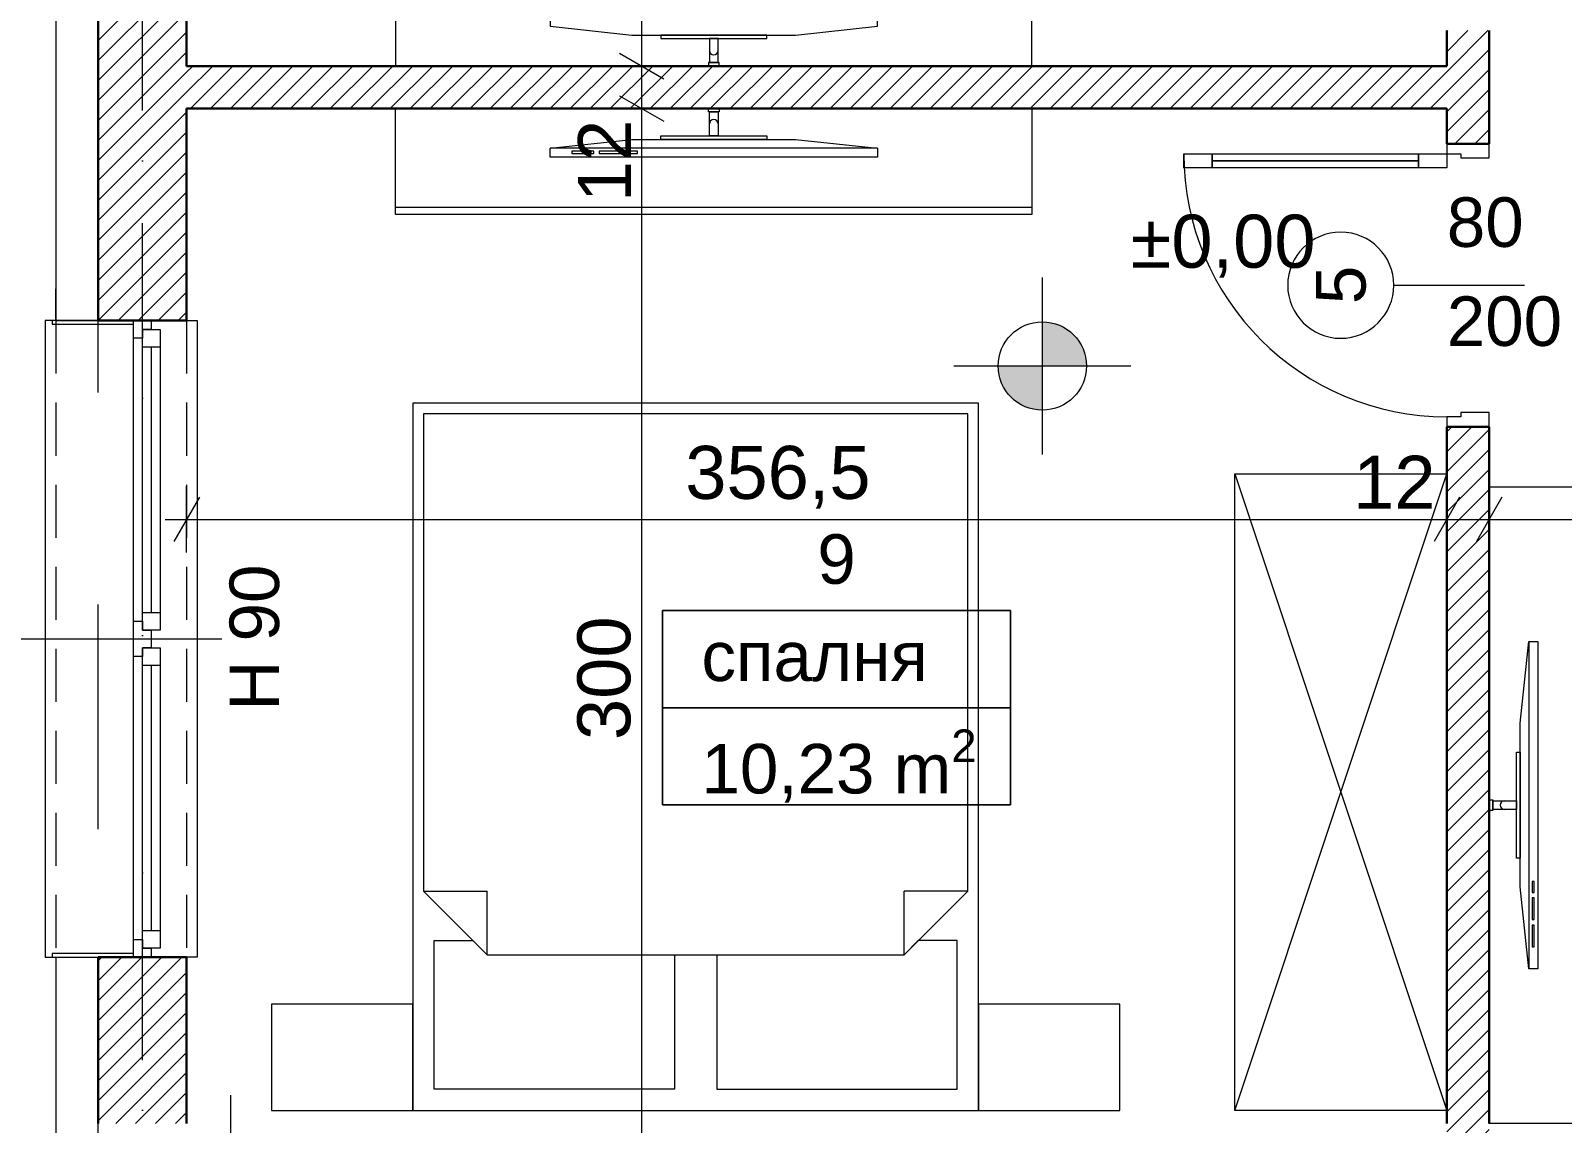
# Model space of a CAD drawing. Header units: centimetres. Extents: x -434 to 2566, y -422 to 1778.
# Drawn here: x -19.1 to 414.2, y 350 to 659 of the extents above; entities that cross this region are included whole.
import ezdxf

# ---------------------------------------------------------------- set-up
doc = ezdxf.new("R2010")
doc.units = ezdxf.units.CM
doc.header["$MEASUREMENT"] = 0
for name, pattern in [('Dashed', [23.2, 15, -8.2]), ('Dot & Dashed', [67.027776, 35.277777, -17.638888, 0, -14.111111]), ('Long Dashed', [123.499999, 63.499999, -60])]:
    doc.linetypes.add(name, pattern=pattern)
for name, color, linetype in [('fill', 7, 'Continuous'), ('имотни_граници', 7, 'Continuous'), ('Квадратура', 7, 'Continuous'), ('колони', 7, 'Continuous'), ('котировки', 7, 'Continuous'), ('обзавеждане', 7, 'Continuous'), ('оси', 7, 'Continuous'), ('размери', 7, 'Continuous'), ('стени', 7, 'Continuous')]:
    doc.layers.add(name, color=color, linetype=linetype)
doc.styles.add('GENERATED_STYLE_2', font='arial.ttf')
doc.dimstyles.new('GENERATED_STYLE__1', dxfattribs={"dimtxt": 15, "dimasz": 9.5, "dimexe": 0.18, "dimexo": 0.0625, "dimgap": 0, "dimtad": 1, "dimzin": 0, "dimdsep": 46, "dimtxsty": 'GENERATED_STYLE_2', "dimblk": 'ARROWHEAD_2', "dimblk1": 'ARROWHEAD_2', "dimblk2": 'ARROWHEAD_2', "dimcen": 0.09, "dimse1": 1, "dimse2": 1, "dimclrd": 151, "dimclre": 151, "dimclrt": 7, "dimazin": 0, "dimtfac": 1, "dimtdec": 4, "dimtmove": 0, "dimatfit": 3, "dimfxl": 0, "dimtolj": 1, "dimtzin": 0, "dimarcsym": 0})
doc.dimstyles.new('GENERATED_STYLE__2', dxfattribs={"dimtxt": 15, "dimasz": 9.5, "dimexe": 0.18, "dimexo": 0.0625, "dimgap": 0, "dimtad": 1, "dimtih": 1, "dimtoh": 1, "dimzin": 0, "dimdsep": 46, "dimtxsty": 'GENERATED_STYLE_2', "dimblk": 'ARROWHEAD_2', "dimblk1": 'ARROWHEAD_2', "dimblk2": 'ARROWHEAD_2', "dimcen": 0.09, "dimse1": 1, "dimse2": 1, "dimclrd": 151, "dimclre": 151, "dimclrt": 7, "dimazin": 0, "dimtfac": 1, "dimtdec": 4, "dimtmove": 0, "dimatfit": 3, "dimfxl": 0, "dimtolj": 1, "dimtzin": 0, "dimarcsym": 0})
pattern_1 = [(45, (0, 0), (-2.828427, 2.828427), [])]

# ---------------------------------------------------------------- blocks, each defined once
blk = doc.blocks.new('Flat Panel TV 27[2]', base_point=(407.25, 486.28))
at = {"layer": 'обзавеждане', "color": 102, "linetype": 'Continuous', "lineweight": 15}
for p, q in [((404.75, 486.28), (404.75, 393.72)), ((406.25, 418.4), (405.62, 418.4)), ((405.62, 418.4), (405.62, 415.32)), ((406.25, 415.32), (406.25, 418.4)), ((405.62, 415.32), (406.25, 415.32)), ((406.25, 413.78), (405.62, 413.78)), ((405.62, 413.78), (405.62, 407.61)), ((406.25, 407.61), (406.25, 413.78)), ((405.62, 407.61), (406.25, 407.61)), ((406.25, 406.06), (405.62, 406.06)), ((405.62, 406.06), (405.62, 399.89)), ((406.25, 399.89), (406.25, 406.06)), ((405.62, 399.89), (406.25, 399.89))]:
    blk.add_line(p, q, dxfattribs=at)
at = {"layer": 'обзавеждане', "color": 102, "linetype": 'Continuous', "lineweight": 15, "flags": 128}
for points in [[(407.25, 486.28), (407.25, 393.72), (404.75, 393.72), (402.25, 416.86), (402.25, 463.14), (404.75, 486.28)], [(402.25, 455), (402.25, 425), (401.25, 425), (401.25, 455)], [(394.5, 441.5), (394.5, 438.5), (393.5, 438.5), (393.5, 441.5)], [(401.25, 441.25), (401.25, 438.75), (394.5, 438.75), (394.5, 441.25)]]:
    blk.add_lwpolyline(points, close=True, dxfattribs=at)
at = {"layer": 'обзавеждане', "color": 102, "linetype": 'Continuous', "lineweight": 15}
blk.add_arc((397.88, 440), 1.25, 90, 270, dxfattribs=at)
blk = doc.blocks.new('TV Stand Mounted 27[3]', base_point=(423.5, 530))
at = {"layer": 'обзавеждане', "color": 102, "linetype": 'Continuous', "lineweight": 15}
blk.add_line((421.5, 530), (421.5, 350), dxfattribs=at)
at = {"layer": 'обзавеждане', "color": 102, "linetype": 'Continuous', "lineweight": 15, "flags": 128}
blk.add_lwpolyline([(423.5, 530), (423.5, 350), (393.5, 350), (393.5, 530)], close=True, dxfattribs=at)
blk = doc.blocks.new('*D11')
at = {"layer": 'размери', "color": 151, "linetype": 'Continuous', "lineweight": 13}
for p, q in [((163.12, 637), (144.37, 637)), ((153.74, 337), (153.74, 637)), ((163.12, 337), (144.37, 337)), ((153.74, 325), (153.74, 337))]:
    blk.add_line(p, q, dxfattribs=at)
at = {"layer": 'размери', "color": 161, "linetype": 'Continuous', "lineweight": 13}
for p, q in [((147.49, 640.61), (159.99, 633.39)), ((147.49, 340.61), (159.99, 333.39))]:
    blk.add_line(p, q, dxfattribs=at)
at = {"layer": 'размери', "color": 7, "lineweight": 30, "char_height": 15, "attachment_point": 7, "rotation": 90, "style": 'GENERATED_STYLE_2'}
for s, insert in [('\\A1;{\\pql;\\fArial|b0|i0|c0|p0;\\W1.000000;12}', (150.74, 610.51)), ('\\A1;{\\pql;\\fArial|b0|i0|c0|p0;\\W1.000000;300}', (150.74, 458.4))]:
    blk.add_mtext(s, dxfattribs=dict(at, insert=insert))
blk = doc.blocks.new('ARROWHEAD_2')
at = {"color": 0, "linetype": 'Continuous', "lineweight": 0}
for p, q in [((-0.378, -0.655), (0.378, 0.655)), ((0, 0), (-1, 0))]:
    blk.add_line(p, q, dxfattribs=at)
blk = doc.blocks.new('*D12')
at = {"layer": 'размери', "color": 161, "linetype": 'Continuous', "lineweight": 13}
for p, q in [((147.49, 652.61), (159.99, 645.39)), ((147.49, 640.61), (159.99, 633.39))]:
    blk.add_line(p, q, dxfattribs=at)
at = {"layer": 'размери', "color": 151, "linetype": 'Continuous', "lineweight": 13}
for p, q in [((163.12, 649), (144.37, 649)), ((153.74, 637), (153.74, 649)), ((163.12, 637), (144.37, 637))]:
    blk.add_line(p, q, dxfattribs=at)
blk = doc.blocks.new('*D13')
at = {"layer": 'размери', "color": 151, "linetype": 'Continuous', "lineweight": 13}
for p, q in [((163.12, 949), (144.37, 949)), ((153.74, 649), (153.74, 949)), ((163.12, 649), (144.37, 649))]:
    blk.add_line(p, q, dxfattribs=at)
at = {"layer": 'размери', "color": 161, "linetype": 'Continuous', "lineweight": 13}
for p, q in [((147.49, 952.61), (159.99, 945.39)), ((147.49, 652.61), (159.99, 645.39))]:
    blk.add_line(p, q, dxfattribs=at)
at = {"layer": 'размери', "color": 7, "lineweight": 30, "char_height": 15, "attachment_point": 7, "rotation": 90, "style": 'GENERATED_STYLE_2'}
for s, insert in [('\\A1;{\\pql;\\fArial|b0|i0|c0|p0;\\W1.000000;25}', (150.74, 922.51)), ('\\A1;{\\pql;\\fArial|b0|i0|c0|p0;\\W1.000000;300}', (150.74, 770.4))]:
    blk.add_mtext(s, dxfattribs=dict(at, insert=insert))
blk = doc.blocks.new('*D17')
at = {"layer": 'размери', "color": 151, "linetype": 'Continuous', "lineweight": 13}
for p, q in [((25, 511.41), (25, 530.16)), ((381.5, 511.41), (381.5, 530.16)), ((18.89, 520.79), (25, 520.79)), ((25, 520.79), (381.5, 520.79))]:
    blk.add_line(p, q, dxfattribs=at)
at = {"layer": 'размери', "color": 161, "linetype": 'Continuous', "lineweight": 13}
for p, q in [((28.61, 527.04), (21.39, 514.54)), ((385.11, 527.04), (377.89, 514.54))]:
    blk.add_line(p, q, dxfattribs=at)
at = {"layer": 'размери', "color": 7, "lineweight": 30, "char_height": 15, "attachment_point": 7, "style": 'GENERATED_STYLE_2'}
for s, insert in [('\\A1;{\\pql;\\fArial|b0|i0|c0|p0;\\W1.000000;356,5}', (166.07, 523.79)), ('\\A1;{\\pql;\\fArial|b0|i0|c0|p0;\\W1.000000;12}', (355.01, 523.79))]:
    blk.add_mtext(s, dxfattribs=dict(at, insert=insert))
blk = doc.blocks.new('*D18')
at = {"layer": 'размери', "color": 151, "linetype": 'Continuous', "lineweight": 13}
for p, q in [((381.5, 511.41), (381.5, 530.16)), ((393.5, 511.41), (393.5, 530.16)), ((381.5, 520.79), (393.5, 520.79))]:
    blk.add_line(p, q, dxfattribs=at)
at = {"layer": 'размери', "color": 161, "linetype": 'Continuous', "lineweight": 13}
for p, q in [((385.11, 527.04), (377.89, 514.54)), ((397.11, 527.04), (389.89, 514.54))]:
    blk.add_line(p, q, dxfattribs=at)
blk = doc.blocks.new('*D19')
at = {"layer": 'размери', "color": 151, "linetype": 'Continuous', "lineweight": 13}
for p, q in [((393.5, 511.41), (393.5, 530.16)), ((877, 511.41), (877, 530.16)), ((393.5, 520.79), (877, 520.79)), ((877, 520.79), (883.11, 520.79))]:
    blk.add_line(p, q, dxfattribs=at)
at = {"layer": 'размери', "color": 161, "linetype": 'Continuous', "lineweight": 13}
for p, q in [((397.11, 527.04), (389.89, 514.54)), ((873.39, 514.54), (880.61, 527.04))]:
    blk.add_line(p, q, dxfattribs=at)
at = {"layer": 'размери', "color": 7, "lineweight": 30, "insert": (609.51, 523.79), "char_height": 15, "attachment_point": 7, "style": 'GENERATED_STYLE_2'}
blk.add_mtext('\\A1;{\\pql;\\fArial|b0|i0|c0|p0;\\W1.000000;483,5}', dxfattribs=at)
blk = doc.blocks.new('*D41')
at = {"layer": 'размери', "color": 161, "linetype": 'Continuous', "lineweight": 13}
for p, q in [((28.61, 260.62), (21.39, 248.12)), ((385.11, 260.62), (377.89, 248.12))]:
    blk.add_line(p, q, dxfattribs=at)
at = {"layer": 'размери', "color": 151, "linetype": 'Continuous', "lineweight": 13}
for p, q in [((25, 245), (25, 263.75)), ((381.5, 245), (381.5, 263.75)), ((18.89, 254.37), (25, 254.37)), ((25, 254.37), (381.5, 254.37))]:
    blk.add_line(p, q, dxfattribs=at)
at = {"layer": 'размери', "color": 7, "lineweight": 30, "char_height": 15, "attachment_point": 7, "style": 'GENERATED_STYLE_2'}
for s, insert in [('\\A1;{\\pql;\\fArial|b0|i0|c0|p0;\\W1.000000;356,5}', (166.07, 257.37)), ('\\A1;{\\pql;\\fArial|b0|i0|c0|p0;\\W1.000000;12}', (355.01, 257.37))]:
    blk.add_mtext(s, dxfattribs=dict(at, insert=insert))
blk = doc.blocks.new('*D42')
at = {"layer": 'размери', "color": 161, "linetype": 'Continuous', "lineweight": 13}
for p, q in [((385.11, 260.62), (377.89, 248.12)), ((397.11, 260.62), (389.89, 248.12))]:
    blk.add_line(p, q, dxfattribs=at)
at = {"layer": 'размери', "color": 151, "linetype": 'Continuous', "lineweight": 13}
for p, q in [((381.5, 245), (381.5, 263.75)), ((393.5, 245), (393.5, 263.75)), ((381.5, 254.37), (393.5, 254.37))]:
    blk.add_line(p, q, dxfattribs=at)
blk = doc.blocks.new('*D43')
at = {"layer": 'размери', "color": 161, "linetype": 'Continuous', "lineweight": 13}
for p, q in [((397.11, 260.62), (389.89, 248.12)), ((698.61, 260.62), (691.39, 248.12))]:
    blk.add_line(p, q, dxfattribs=at)
at = {"layer": 'размери', "color": 151, "linetype": 'Continuous', "lineweight": 13}
for p, q in [((393.5, 245), (393.5, 263.75)), ((695, 245), (695, 263.75)), ((393.5, 254.37), (695, 254.37))]:
    blk.add_line(p, q, dxfattribs=at)
at = {"layer": 'размери', "color": 7, "lineweight": 30, "char_height": 15, "attachment_point": 7, "style": 'GENERATED_STYLE_2'}
for s, insert in [('\\A1;{\\pql;\\fArial|b0|i0|c0|p0;\\W1.000000;301,5}', (507.07, 257.37)), ('\\A1;{\\pql;\\fArial|b0|i0|c0|p0;\\W1.000000;12}', (668.51, 257.37))]:
    blk.add_mtext(s, dxfattribs=dict(at, insert=insert))
blk = doc.blocks.new('*D57')
at = {"layer": 'размери', "color": 151, "linetype": 'Continuous', "lineweight": 13}
for p, q in [((-158.9, 637), (-177.65, 637)), ((-168.27, 337), (-168.27, 637)), ((-158.9, 337), (-177.65, 337))]:
    blk.add_line(p, q, dxfattribs=at)
at = {"layer": 'размери', "color": 161, "linetype": 'Continuous', "lineweight": 13}
for p, q in [((-174.52, 640.61), (-162.02, 633.39)), ((-174.52, 340.61), (-162.02, 333.39))]:
    blk.add_line(p, q, dxfattribs=at)
at = {"layer": 'размери', "color": 7, "lineweight": 30, "char_height": 15, "attachment_point": 7, "rotation": 90, "style": 'GENERATED_STYLE_2'}
for s, insert in [('\\A1;{\\pql;\\fArial|b0|i0|c0|p0;\\W1.000000;12}', (-171.27, 610.51)), ('\\A1;{\\pql;\\fArial|b0|i0|c0|p0;\\W1.000000;300}', (-171.27, 458.4))]:
    blk.add_mtext(s, dxfattribs=dict(at, insert=insert))
blk = doc.blocks.new('*D58')
at = {"layer": 'размери', "color": 161, "linetype": 'Continuous', "lineweight": 13}
for p, q in [((-174.52, 652.61), (-162.02, 645.39)), ((-174.52, 640.61), (-162.02, 633.39))]:
    blk.add_line(p, q, dxfattribs=at)
at = {"layer": 'размери', "color": 151, "linetype": 'Continuous', "lineweight": 13}
for p, q in [((-158.9, 649), (-177.65, 649)), ((-168.27, 637), (-168.27, 649)), ((-158.9, 637), (-177.65, 637))]:
    blk.add_line(p, q, dxfattribs=at)
blk = doc.blocks.new('*D59')
at = {"layer": 'размери', "color": 151, "linetype": 'Continuous', "lineweight": 13}
for p, q in [((-158.9, 949), (-177.65, 949)), ((-168.27, 649), (-168.27, 949)), ((-158.9, 649), (-177.65, 649))]:
    blk.add_line(p, q, dxfattribs=at)
at = {"layer": 'размери', "color": 161, "linetype": 'Continuous', "lineweight": 13}
for p, q in [((-174.52, 952.61), (-162.02, 945.39)), ((-174.52, 652.61), (-162.02, 645.39))]:
    blk.add_line(p, q, dxfattribs=at)
at = {"layer": 'размери', "color": 7, "lineweight": 30, "char_height": 15, "attachment_point": 7, "rotation": 90, "style": 'GENERATED_STYLE_2'}
for s, insert in [('\\A1;{\\pql;\\fArial|b0|i0|c0|p0;\\W1.000000;25}', (-171.27, 922.51)), ('\\A1;{\\pql;\\fArial|b0|i0|c0|p0;\\W1.000000;300}', (-171.27, 770.4))]:
    blk.add_mtext(s, dxfattribs=dict(at, insert=insert))
blk = doc.blocks.new('*D66')
at = {"layer": 'размери', "color": 151, "linetype": 'Continuous', "lineweight": 13}
for p, q in [((-198.27, 1446), (-198.27, 1452.11)), ((-188.9, 1446), (-207.65, 1446)), ((-198.27, 0), (-198.27, 1446)), ((-188.9, 0), (-207.65, 0)), ((-198.27, -6.11), (-198.27, 0))]:
    blk.add_line(p, q, dxfattribs=at)
at = {"layer": 'размери', "color": 161, "linetype": 'Continuous', "lineweight": 13}
for p, q in [((-192.02, 1442.39), (-204.52, 1449.61)), ((-204.52, 3.61), (-192.02, -3.61))]:
    blk.add_line(p, q, dxfattribs=at)
at = {"layer": 'размери', "color": 7, "lineweight": 30, "insert": (-201.27, 697.26), "char_height": 15, "attachment_point": 7, "rotation": 90, "style": 'GENERATED_STYLE_2'}
blk.add_mtext('\\A1;{\\pql;\\fArial|b0|i0|c0|p0;\\W1.000000;1\xa0446}', dxfattribs=at)
blk = doc.blocks.new('*D67')
at = {"layer": 'размери', "color": 151, "linetype": 'Continuous', "lineweight": 13}
for p, q in [((-12, -164.6), (-12, -145.85)), ((25, -164.6), (25, -145.85)), ((-18.11, -155.22), (-12, -155.22)), ((-12, -155.22), (25, -155.22))]:
    blk.add_line(p, q, dxfattribs=at)
at = {"layer": 'размери', "color": 161, "linetype": 'Continuous', "lineweight": 13}
for p, q in [((-8.39, -148.97), (-15.61, -161.47)), ((28.61, -148.97), (21.39, -161.47))]:
    blk.add_line(p, q, dxfattribs=at)
at = {"layer": 'размери', "color": 7, "lineweight": 30, "insert": (-4.94, -152.22), "char_height": 15, "attachment_point": 7, "style": 'GENERATED_STYLE_2'}
blk.add_mtext('\\A1;{\\pql;\\fArial|b0|i0|c0|p0;\\W1.000000;37}', dxfattribs=at)
blk = doc.blocks.new('*D68')
at = {"layer": 'размери', "color": 151, "linetype": 'Continuous', "lineweight": 13}
for p, q in [((25, -164.6), (25, -145.85)), ((381.5, -164.6), (381.5, -145.85)), ((25, -155.22), (381.5, -155.22))]:
    blk.add_line(p, q, dxfattribs=at)
at = {"layer": 'размери', "color": 161, "linetype": 'Continuous', "lineweight": 13}
for p, q in [((28.61, -148.97), (21.39, -161.47)), ((385.11, -148.97), (377.89, -161.47))]:
    blk.add_line(p, q, dxfattribs=at)
at = {"layer": 'размери', "color": 7, "lineweight": 30, "char_height": 15, "attachment_point": 7, "style": 'GENERATED_STYLE_2'}
for s, insert in [('\\A1;{\\pql;\\fArial|b0|i0|c0|p0;\\W1.000000;356,5}', (166.07, -152.22)), ('\\A1;{\\pql;\\fArial|b0|i0|c0|p0;\\W1.000000;12}', (355.01, -152.22))]:
    blk.add_mtext(s, dxfattribs=dict(at, insert=insert))
blk = doc.blocks.new('*D69')
at = {"layer": 'размери', "color": 151, "linetype": 'Continuous', "lineweight": 13}
for p, q in [((381.5, -164.6), (381.5, -145.85)), ((393.5, -164.6), (393.5, -145.85)), ((381.5, -155.22), (393.5, -155.22))]:
    blk.add_line(p, q, dxfattribs=at)
at = {"layer": 'размери', "color": 161, "linetype": 'Continuous', "lineweight": 13}
for p, q in [((385.11, -148.97), (377.89, -161.47)), ((397.11, -148.97), (389.89, -161.47))]:
    blk.add_line(p, q, dxfattribs=at)
blk = doc.blocks.new('*D70')
at = {"layer": 'размери', "color": 151, "linetype": 'Continuous', "lineweight": 13}
for p, q in [((393.5, -164.6), (393.5, -145.85)), ((852, -164.6), (852, -145.85)), ((393.5, -155.22), (852, -155.22))]:
    blk.add_line(p, q, dxfattribs=at)
at = {"layer": 'размери', "color": 161, "linetype": 'Continuous', "lineweight": 13}
for p, q in [((397.11, -148.97), (389.89, -161.47)), ((855.61, -148.97), (848.39, -161.47))]:
    blk.add_line(p, q, dxfattribs=at)
at = {"layer": 'размери', "color": 7, "lineweight": 30, "char_height": 15, "attachment_point": 7, "style": 'GENERATED_STYLE_2'}
for s, insert in [('\\A1;{\\pql;\\fArial|b0|i0|c0|p0;\\W1.000000;458,5}', (585.57, -152.22)), ('\\A1;{\\pql;\\fArial|b0|i0|c0|p0;\\W1.000000;25}', (825.51, -152.22))]:
    blk.add_mtext(s, dxfattribs=dict(at, insert=insert))
blk = doc.blocks.new('*D72')
at = {"layer": 'размери', "color": 151, "linetype": 'Continuous', "lineweight": 13}
for p, q in [((-12, -194.6), (-12, -175.85)), ((914, -194.6), (914, -175.85)), ((-18.11, -185.22), (-12, -185.22)), ((-12, -185.22), (914, -185.22)), ((914, -185.22), (920.11, -185.22))]:
    blk.add_line(p, q, dxfattribs=at)
at = {"layer": 'размери', "color": 161, "linetype": 'Continuous', "lineweight": 13}
for p, q in [((-8.39, -178.97), (-15.61, -191.47)), ((910.39, -191.47), (917.61, -178.97))]:
    blk.add_line(p, q, dxfattribs=at)
at = {"layer": 'размери', "color": 7, "lineweight": 30, "insert": (433.84, -182.22), "char_height": 15, "attachment_point": 7, "style": 'GENERATED_STYLE_2'}
blk.add_mtext('\\A1;{\\pql;\\fArial|b0|i0|c0|p0;\\W1.000000;926}', dxfattribs=at)
blk = doc.blocks.new('*D74')
at = {"layer": 'размери', "color": 161, "linetype": 'Continuous', "lineweight": 13}
for p, q in [((-8.39, 1530.38), (-15.61, 1517.88)), ((3.61, 1530.38), (-3.61, 1517.88))]:
    blk.add_line(p, q, dxfattribs=at)
at = {"layer": 'размери', "color": 151, "linetype": 'Continuous', "lineweight": 13}
for p, q in [((-12, 1514.75), (-12, 1533.5)), ((0, 1514.75), (0, 1533.5)), ((-18.11, 1524.13), (-12, 1524.13)), ((-12, 1524.13), (0, 1524.13))]:
    blk.add_line(p, q, dxfattribs=at)
at = {"layer": 'размери', "color": 7, "lineweight": 30, "insert": (-38.49, 1527.13), "char_height": 15, "attachment_point": 7, "style": 'GENERATED_STYLE_2'}
blk.add_mtext('\\A1;{\\pql;\\fArial|b0|i0|c0|p0;\\W1.000000;12}', dxfattribs=at)
blk = doc.blocks.new('*D110')
at = {"layer": 'размери', "color": 151, "linetype": 'Continuous', "lineweight": 13}
for p, q in [((-108.27, 397), (-108.27, 577)), ((-98.9, 397), (-117.65, 397)), ((-108.27, 265), (-108.27, 397)), ((-98.9, 265), (-117.65, 265)), ((-108.27, 85), (-108.27, 265))]:
    blk.add_line(p, q, dxfattribs=at)
at = {"layer": 'размери', "color": 161, "linetype": 'Continuous', "lineweight": 13}
for p, q in [((-114.52, 400.61), (-102.02, 393.39)), ((-114.52, 268.61), (-102.02, 261.39))]:
    blk.add_line(p, q, dxfattribs=at)
at = {"layer": 'размери', "color": 7, "lineweight": 30, "insert": (-111.27, 313.84), "char_height": 15, "attachment_point": 7, "rotation": 90, "style": 'GENERATED_STYLE_2'}
blk.add_mtext('\\A1;{\\pql;\\fArial|b0|i0|c0|p0;\\W1.000000;132}', dxfattribs=at)
blk = doc.blocks.new('*D111')
at = {"layer": 'размери', "color": 151, "linetype": 'Continuous', "lineweight": 13}
for p, q in [((-98.9, 577), (-117.65, 577)), ((-108.27, 397), (-108.27, 577))]:
    blk.add_line(p, q, dxfattribs=at)
at = {"layer": 'размери', "color": 161, "linetype": 'Continuous', "lineweight": 13}
for p, q in [((-114.52, 580.61), (-102.02, 573.39)), ((-114.52, 400.61), (-102.02, 393.39))]:
    blk.add_line(p, q, dxfattribs=at)
at = {"layer": 'размери', "color": 7, "lineweight": 30, "insert": (-111.27, 469.84), "char_height": 15, "attachment_point": 7, "rotation": 90, "style": 'GENERATED_STYLE_2'}
blk.add_mtext('\\A1;{\\pql;\\fArial|b0|i0|c0|p0;\\W1.000000;180}', dxfattribs=at)
blk = doc.blocks.new('*D112')
at = {"layer": 'размери', "color": 161, "linetype": 'Continuous', "lineweight": 13}
for p, q in [((-114.52, 782.61), (-102.02, 775.39)), ((-114.52, 580.61), (-102.02, 573.39))]:
    blk.add_line(p, q, dxfattribs=at)
at = {"layer": 'размери', "color": 151, "linetype": 'Continuous', "lineweight": 13}
for p, q in [((-98.9, 779), (-117.65, 779)), ((-108.27, 577), (-108.27, 779)), ((-98.9, 577), (-117.65, 577))]:
    blk.add_line(p, q, dxfattribs=at)
at = {"layer": 'размери', "color": 7, "lineweight": 30, "insert": (-111.27, 660.84), "char_height": 15, "attachment_point": 7, "rotation": 90, "style": 'GENERATED_STYLE_2'}
blk.add_mtext('\\A1;{\\pql;\\fArial|b0|i0|c0|p0;\\W1.000000;202}', dxfattribs=at)
blk = doc.blocks.new('*D117')
at = {"layer": 'размери', "color": 161, "linetype": 'Continuous', "lineweight": 13}
for p, q in [((-144.52, 1302.61), (-132.02, 1295.39)), ((-144.52, -8.39), (-132.02, -15.61))]:
    blk.add_line(p, q, dxfattribs=at)
at = {"layer": 'размери', "color": 151, "linetype": 'Continuous', "lineweight": 13}
for p, q in [((-128.9, 1299), (-147.65, 1299)), ((-138.27, -12), (-138.27, 1299)), ((-128.9, -12), (-147.65, -12)), ((-138.27, -18.11), (-138.27, -12))]:
    blk.add_line(p, q, dxfattribs=at)
at = {"layer": 'размери', "color": 7, "lineweight": 30, "insert": (-141.27, 618.52), "char_height": 15, "attachment_point": 7, "rotation": 90, "style": 'GENERATED_STYLE_2'}
blk.add_mtext('\\A1;{\\pql;\\fArial|b0|i0|c0|p0;\\W1.000000;1\xa0311}', dxfattribs=at)
blk = doc.blocks.new('Level Dimension_1', base_point=(267.09, 564.17))
at = {"layer": 'fill', "linetype": 'Continuous', "lineweight": 13}
for points in [[(267.09, 564.17), (279.59, 564.17), (278.63, 568.95), (275.92, 573.01), (271.87, 575.72), (267.09, 576.67)], [(267.09, 564.17), (254.59, 564.17), (255.54, 559.39), (258.25, 555.33), (262.3, 552.62), (267.09, 551.67)]]:
    blk.add_hatch(color=161, dxfattribs=at).paths.add_polyline_path(points)
at = {"layer": 'котировки', "color": 161, "linetype": 'Continuous', "lineweight": 13}
for p, q in [((267.09, 539.17), (267.09, 589.17)), ((242.09, 564.17), (292.09, 564.17))]:
    blk.add_line(p, q, dxfattribs=at)
blk.add_circle((267.09, 564.17), 12.5, dxfattribs=at)
at = {"layer": 'котировки', "color": 7, "lineweight": 30, "insert": (292.09, 589.17), "char_height": 15, "attachment_point": 7, "style": 'GENERATED_STYLE_2'}
blk.add_mtext('\\A1;{\\pql;\\fArial|b0|i0|c0|p0;\\W1.000000;±0,00}', dxfattribs=at)

msp = doc.modelspace()

# ---------------------------------------------------------------- hatches: boundary and pattern name
at = {"layer": 'fill', "linetype": 'Continuous', "lineweight": 13}
h = msp.add_hatch(dxfattribs=at)
h.set_pattern_fill('Common_Brick', color=253, style=0, pattern_type=2)
h.set_pattern_definition(pattern_1)
h.paths.add_polyline_path([(0, 687), (0, 577), (25, 577), (25, 779), (0, 779), (0, 762), (24.999, 762), (24.999, 687)])
h = msp.add_hatch(dxfattribs=at)
h.set_pattern_fill('Common_Brick', color=253, style=0, pattern_type=2)
h.set_pattern_definition(pattern_1)
h.paths.add_polyline_path([(381.5, 627), (393.5, 627), (393.5, 659), (381.5, 659)])
h = msp.add_hatch(dxfattribs=at)
h.set_pattern_fill('Common_Brick', color=253, style=0, pattern_type=2)
h.set_pattern_definition(pattern_1)
h.paths.add_polyline_path([(381.5, 649), (25, 649), (25, 637), (381.5, 637)])
h = msp.add_hatch(dxfattribs=at)
h.set_pattern_fill('Common_Brick', color=253, style=0, pattern_type=2)
h.set_pattern_definition(pattern_1)
h.paths.add_polyline_path([(393.5, 547), (381.5, 547), (381.5, 145), (393.5, 145)])
h = msp.add_hatch(dxfattribs=at)
h.set_pattern_fill('Common_Brick', color=253, style=0, pattern_type=2)
h.set_pattern_definition(pattern_1)
h.paths.add_polyline_path([(0, 350), (25, 350), (25, 397), (0, 397)])

# ---------------------------------------------------------------- linework, layer by layer
at = {"layer": 'имотни_граници', "color": 12, "linetype": 'Long Dashed', "lineweight": 13, "flags": 128}
msp.add_lwpolyline([(0, -307.791), (0, 1525.004), (984.8, 1480.113), (871.734, -307.791)], dxfattribs=at)
at = {"layer": 'Квадратура', "color": 150, "linetype": 'Continuous', "lineweight": 13}
for p, q in [((258.07, 495.031), (159.647, 495.031)), ((159.647, 495.031), (159.647, 440.031)), ((159.647, 495.031), (258.07, 495.031)), ((159.647, 467.531), (159.647, 495.031)), ((258.07, 440.031), (258.07, 495.031)), ((258.07, 495.031), (258.07, 467.531)), ((258.07, 467.531), (159.647, 467.531)), ((159.647, 467.531), (258.07, 467.531)), ((159.647, 440.031), (159.647, 467.531)), ((258.07, 467.531), (258.07, 440.031)), ((159.647, 440.031), (258.07, 440.031)), ((258.07, 440.031), (159.647, 440.031))]:
    msp.add_line(p, q, dxfattribs=at)
at = {"layer": 'колони', "color": 1, "linetype": 'Continuous', "lineweight": 13}
msp.add_line((37.5, 345.5), (37.5, 358), dxfattribs=at)
at = {"layer": 'обзавеждане', "color": 102, "linetype": 'Continuous', "lineweight": 15}
for p, q in [((220.407, 625.75), (127.855, 625.75)), ((140.196, 624.875), (134.026, 624.875)), ((134.026, 624.875), (134.026, 624.25)), ((134.026, 624.25), (140.196, 624.25)), ((140.196, 624.25), (140.196, 624.875)), ((147.908, 624.875), (141.738, 624.875)), ((141.738, 624.875), (141.738, 624.25)), ((141.738, 624.25), (147.908, 624.25)), ((147.908, 624.25), (147.908, 624.875)), ((152.536, 624.875), (149.451, 624.875)), ((149.451, 624.875), (149.451, 624.25)), ((149.451, 624.25), (152.536, 624.25)), ((152.536, 624.25), (152.536, 624.875)), ((264.131, 609), (84.131, 609)), ((249, 553.678), (89, 553.678)), ((89, 553.678), (89, 353.678)), ((169, 550.678), (92, 550.678)), ((92, 550.678), (92, 415.678)), ((246, 550.678), (169, 550.678)), ((246, 415.678), (246, 550.678)), ((249, 353.678), (249, 553.678)), ((321.5, 533.678), (381.5, 353.678)), ((321.5, 353.678), (381.5, 533.678)), ((92, 415.678), (110, 397.678)), ((92, 415.678), (110, 415.678)), ((110, 397.678), (110, 415.678)), ((228, 397.678), (246, 415.678)), ((246, 415.678), (228, 415.678)), ((228, 397.678), (228, 415.678)), ((95, 359.678), (95, 401.678)), ((95, 401.678), (106, 401.678)), ((106, 401.678), (110, 397.678)), ((232, 401.678), (228, 397.678)), ((243, 401.678), (232, 401.678)), ((243, 359.678), (243, 401.678)), ((110, 397.678), (169, 397.678)), ((163, 397.678), (163, 359.678)), ((169, 397.678), (228, 397.678)), ((175, 397.678), (175, 359.678)), ((89, 383.678), (49, 383.678)), ((49, 383.678), (49, 353.678)), ((89, 353.678), (89, 383.678)), ((289, 383.678), (249, 383.678)), ((249, 383.678), (249, 353.678)), ((289, 353.678), (289, 383.678)), ((163, 359.678), (95, 359.678)), ((175, 359.678), (243, 359.678)), ((49, 353.678), (89, 353.678)), ((89, 353.678), (249, 353.678)), ((249, 353.678), (289, 353.678))]:
    msp.add_line(p, q, dxfattribs=at)
for points in [[(264.131, 679), (84.131, 679), (84.131, 649), (264.131, 649)], [(220.407, 662.75), (127.855, 662.75), (127.855, 660.25), (150.993, 657.75), (197.269, 657.75), (220.407, 660.25)], [(189.131, 657.75), (159.131, 657.75), (159.131, 656.75), (189.131, 656.75)], [(175.381, 656.75), (172.881, 656.75), (172.881, 650), (175.381, 650)], [(175.631, 650), (172.631, 650), (172.631, 649), (175.631, 649)], [(264.131, 607), (84.131, 607), (84.131, 637), (264.131, 637)], [(175.631, 636), (172.631, 636), (172.631, 637), (175.631, 637)], [(175.381, 629.25), (172.881, 629.25), (172.881, 636), (175.381, 636)], [(189.131, 628.25), (159.131, 628.25), (159.131, 629.25), (189.131, 629.25)], [(220.407, 623.25), (127.855, 623.25), (127.855, 625.75), (150.993, 628.25), (197.269, 628.25), (220.407, 625.75)], [(321.5, 353.678), (321.5, 533.678), (381.5, 533.678), (381.5, 353.678)]]:
    msp.add_lwpolyline(points, close=True, dxfattribs=at)
for centre, start, end in [((174.131, 653.375), 180, 0), ((174.131, 632.625), 0, 180)]:
    msp.add_arc(centre, 1.25, start, end, dxfattribs=at)
at = {"layer": 'оси', "color": 102, "linetype": 'Dot & Dashed', "lineweight": 15}
msp.add_line((12.5, -102), (12.5, 1530.417), dxfattribs=at)
at = {"layer": 'стени', "color": 7, "linetype": 'Continuous', "lineweight": 30}
for p, q in [((0, 687), (0, 577)), ((381.5, 627), (393.5, 627)), ((381.5, 627), (393.5, 627)), ((381.5, 627), (393.5, 627)), ((0, 577), (10, 577)), ((0, 577), (10, 577)), ((0, 577), (10, 577)), ((0, 577), (10, 577)), ((0, 577), (10, 577)), ((0, 577), (10, 577)), ((0, 577), (10, 577)), ((0, 577), (10, 577)), ((10, 577), (15, 577)), ((10, 577), (15, 577)), ((10, 577), (15, 577)), ((10, 577), (15, 577)), ((10, 577), (15, 577)), ((15, 577), (25, 577)), ((15, 577), (25, 577)), ((15, 577), (25, 577)), ((381.5, 547), (393.5, 547)), ((381.5, 547), (393.5, 547)), ((381.5, 547), (393.5, 547)), ((0, 397), (0, 350)), ((0, 397), (10, 397)), ((0, 397), (10, 397)), ((0, 397), (10, 397)), ((0, 397), (10, 397)), ((0, 397), (10, 397)), ((0, 397), (10, 397)), ((0, 397), (10, 397)), ((0, 397), (10, 397)), ((10, 397), (15, 397)), ((10, 397), (15, 397)), ((10, 397), (15, 397)), ((10, 397), (15, 397)), ((10, 397), (15, 397)), ((15, 397), (25, 397)), ((15, 397), (25, 397)), ((15, 397), (25, 397))]:
    msp.add_line(p, q, dxfattribs=at)
at = {"layer": 'стени', "color": 30, "linetype": 'Continuous', "lineweight": 5}
for p, q in [((307.1, 624.2), (315.1, 624.2)), ((307.1, 620.2), (307.1, 624.2)), ((315.1, 624.2), (315.1, 620.2)), ((373.5, 620.2), (373.5, 624.2)), ((373.5, 624.2), (381.5, 624.2)), ((393.5, 627), (381.5, 627)), ((381.5, 627), (381.5, 624.2)), ((381.5, 624.2), (385.5, 624.2)), ((381.5, 624.2), (381.5, 620.2)), ((385.5, 624.2), (385.5, 623)), ((393.5, 623), (393.5, 627)), ((315.1, 620.2), (307.1, 620.2)), ((315.1, 622.2), (373.5, 622.2)), ((381.5, 620.2), (373.5, 620.2)), ((385.5, 623), (393.5, 623)), ((-12, 577), (-15, 577)), ((-15, 577), (-15, 397)), ((-12, 577), (-15, 577)), ((-15, 577), (-15, 397)), ((10, 577), (-13, 577)), ((-13, 577), (-13, 576)), ((10, 577), (-13, 577)), ((-13, 577), (-13, 576)), ((10, 576), (10, 577)), ((10, 572), (10, 577)), ((10, 576), (10, 577)), ((10, 572), (10, 577)), ((15, 577), (15, 574.5)), ((15, 577), (15, 574.5)), ((25, 577), (28, 577)), ((25, 577), (28, 577)), ((28, 577), (28, 397)), ((28, 577), (28, 397)), ((-13, 576), (10, 576)), ((-13, 576), (10, 576)), ((12.5, 572), (10, 572)), ((10, 492), (10, 572)), ((12.5, 572), (10, 572)), ((10, 492), (10, 572)), ((15, 574.5), (12.5, 574.5)), ((12.5, 574.5), (12.5, 572)), ((12.5, 569.5), (12.5, 574.5)), ((12.5, 574.5), (17.5, 574.5)), ((15, 574.5), (12.5, 574.5)), ((12.5, 574.5), (12.5, 572)), ((12.5, 569.5), (12.5, 574.5)), ((12.5, 574.5), (17.5, 574.5)), ((17.5, 574.5), (17.5, 569.5)), ((17.5, 574.5), (17.5, 569.5)), ((17.5, 569.5), (12.5, 569.5)), ((12.5, 494.5), (12.5, 569.5)), ((17.5, 569.5), (12.5, 569.5)), ((12.5, 494.5), (12.5, 569.5)), ((15, 569.5), (15, 494.5)), ((15, 569.5), (15, 494.5)), ((17.5, 569.5), (17.5, 494.5)), ((17.5, 569.5), (17.5, 494.5)), ((17.5, 569.5), (17.5, 494.5)), ((17.5, 569.5), (17.5, 494.5)), ((393.5, 551), (385.5, 551)), ((385.5, 551), (385.5, 549.8)), ((393.5, 547), (393.5, 551)), ((385.5, 549.8), (381.5, 549.8)), ((381.5, 549.8), (381.5, 547)), ((381.5, 547), (393.5, 547)), ((12.5, 489.5), (12.5, 494.5)), ((12.5, 494.5), (17.5, 494.5)), ((12.5, 489.5), (12.5, 494.5)), ((12.5, 494.5), (17.5, 494.5)), ((17.5, 494.5), (17.5, 489.5)), ((17.5, 494.5), (17.5, 489.5)), ((10, 487), (10, 492)), ((10, 492), (12.5, 492)), ((10, 487), (10, 492)), ((10, 492), (12.5, 492)), ((12.5, 492), (12.5, 489.5)), ((12.5, 492), (12.5, 489.5)), ((10, 482), (10, 487)), ((10, 482), (10, 487)), ((12.5, 489.5), (15, 489.5)), ((17.5, 489.5), (12.5, 489.5)), ((12.5, 489.5), (15, 489.5)), ((17.5, 489.5), (12.5, 489.5)), ((15, 489.5), (15, 487)), ((15, 489.5), (15, 487)), ((15, 487), (15, 484.5)), ((15, 487), (15, 484.5)), ((12.5, 482), (10, 482)), ((10, 402), (10, 482)), ((12.5, 482), (10, 482)), ((10, 402), (10, 482)), ((15, 484.5), (12.5, 484.5)), ((12.5, 484.5), (12.5, 482)), ((12.5, 479.5), (12.5, 484.5)), ((12.5, 484.5), (17.5, 484.5)), ((15, 484.5), (12.5, 484.5)), ((12.5, 484.5), (12.5, 482)), ((12.5, 479.5), (12.5, 484.5)), ((12.5, 484.5), (17.5, 484.5)), ((17.5, 484.5), (17.5, 479.5)), ((17.5, 484.5), (17.5, 479.5)), ((17.5, 479.5), (12.5, 479.5)), ((12.5, 404.5), (12.5, 479.5)), ((17.5, 479.5), (12.5, 479.5)), ((12.5, 404.5), (12.5, 479.5)), ((15, 479.5), (15, 404.5)), ((15, 479.5), (15, 404.5)), ((17.5, 479.5), (17.5, 404.5)), ((17.5, 479.5), (17.5, 404.5)), ((17.5, 479.5), (17.5, 404.5)), ((17.5, 479.5), (17.5, 404.5)), ((12.5, 399.5), (12.5, 404.5)), ((12.5, 404.5), (17.5, 404.5)), ((12.5, 399.5), (12.5, 404.5)), ((12.5, 404.5), (17.5, 404.5)), ((17.5, 404.5), (17.5, 399.5)), ((17.5, 404.5), (17.5, 399.5)), ((10, 397), (10, 402)), ((10, 402), (12.5, 402)), ((10, 397), (10, 402)), ((10, 402), (12.5, 402)), ((12.5, 402), (12.5, 399.5)), ((12.5, 402), (12.5, 399.5)), ((12.5, 399.5), (15, 399.5)), ((17.5, 399.5), (12.5, 399.5)), ((12.5, 399.5), (15, 399.5)), ((17.5, 399.5), (12.5, 399.5)), ((15, 399.5), (15, 397)), ((15, 399.5), (15, 397)), ((-15, 397), (-12, 397)), ((-15, 397), (-12, 397)), ((10, 398), (-13, 398)), ((-13, 398), (-13, 397)), ((10, 398), (-13, 398)), ((-13, 398), (-13, 397)), ((-13, 397), (10, 397)), ((-13, 397), (10, 397)), ((10, 397), (10, 398)), ((10, 397), (10, 398)), ((28, 397), (25, 397)), ((28, 397), (25, 397))]:
    msp.add_line(p, q, dxfattribs=at)
at = {"layer": 'стени', "color": 30, "linetype": 'Continuous', "lineweight": 20}
for p, q in [((-12, 577), (-12, 586)), ((-12, 577), (-12, 586)), ((-12, 577), (-12, 586)), ((-12, 577), (-12, 586)), ((-12, 577), (-12, 586)), ((-12, 577), (0, 577)), ((-12, 577), (0, 577)), ((-12, 577), (0, 577)), ((-12, 577), (0, 577)), ((-12, 577), (0, 577)), ((-12, 577), (0, 577)), ((-12, 577), (0, 577)), ((-12, 577), (0, 577)), ((-12, 397), (-12, 388)), ((-12, 397), (0, 397)), ((-12, 397), (0, 397)), ((-12, 397), (0, 397)), ((-12, 397), (0, 397)), ((-12, 397), (0, 397)), ((-12, 397), (-12, 388)), ((-12, 397), (-12, 388)), ((-12, 397), (0, 397)), ((-12, 397), (0, 397)), ((-12, 397), (0, 397)), ((-12, 397), (-12, 388)), ((-12, 397), (-12, 388))]:
    msp.add_line(p, q, dxfattribs=at)
at = {"layer": 'стени', "color": 7, "linetype": 'Continuous', "lineweight": 5}
for p, q in [((366.5, 587), (403.5, 587)), ((-55.992, 487), (35, 487)), ((-55.992, 487), (35, 487))]:
    msp.add_line(p, q, dxfattribs=at)
at = {"layer": 'стени', "color": 30, "linetype": 'Dashed', "lineweight": 5}
for p, q in [((-12, 577), (-12, 397)), ((-12, 577), (-12, 397)), ((25, 577), (25, 397)), ((25, 577), (25, 397))]:
    msp.add_line(p, q, dxfattribs=at)
at = {"layer": 'стени', "color": 30, "linetype": 'Continuous', "lineweight": 20}
for points in [[(-12, 779), (-12, 577)], [(-12, 397), (-12, 265)]]:
    msp.add_lwpolyline(points, dxfattribs=at)
at = {"layer": 'стени', "color": 7, "linetype": 'Continuous', "lineweight": 30}
for points in [[(25, 649), (25, 779)], [(381.5, 659), (381.5, 649)], [(393.5, 627), (393.5, 659)], [(381.5, 649), (25, 649)], [(25, 637), (381.5, 637)], [(25, 577), (25, 637)], [(381.5, 637), (381.5, 627)], [(381.5, 547), (381.5, 350)], [(393.5, 350), (393.5, 547)], [(25, 350), (25, 397)]]:
    msp.add_lwpolyline(points, dxfattribs=at)
at = {"layer": 'стени', "color": 30, "linetype": 'Continuous', "lineweight": 5}
for points in [[(315.1, 624.2), (373.5, 624.2), (373.5, 622.2), (315.1, 622.2)], [(315.1, 622.2), (373.5, 622.2), (373.5, 620.2), (315.1, 620.2)]]:
    msp.add_lwpolyline(points, close=True, dxfattribs=at)
at = {"layer": 'стени', "color": 7, "linetype": 'Continuous', "lineweight": 5}
msp.add_lwpolyline([(351.5, 602, 1), (351.5, 572, 1)], format="xyb", close=True, dxfattribs=at)
msp.add_arc((381.5, 624.2), 74.4, 180, 270, dxfattribs=at)

# ---------------------------------------------------------------- block references
at = {"layer": 'котировки', "color": 161, "lineweight": 13}
msp.add_blockref('Level Dimension_1', (267.086, 564.169), dxfattribs=at)
at = {"layer": 'обзавеждане', "color": 102, "linetype": 'Continuous', "lineweight": 15}
for name, p in [('TV Stand Mounted 27[3]', (423.5, 530)), ('Flat Panel TV 27[2]', (407.25, 486.276))]:
    msp.add_blockref(name, p, dxfattribs=at)

# ---------------------------------------------------------------- texts
at = {"layer": 'Квадратура', "color": 150, "linetype": 'Continuous', "lineweight": 13, "char_height": 14, "style": 'GENERATED_STYLE_2'}
for s, insert, attachment_point in [('\\A1;{\\pqc;\\pt0;\\fArial|b0|i0|c0|p0;\\W1.000000;9}', (208.859, 516.581), 2), ('\\A1;{\\pqj;\\pt0;\\fArial|b0|i0|c0|p0;\\W1.000000;}', (247.07, 519.781), 1), ('\\A1;{\\pqj;\\pt0;\\fArial|b0|i0|c0|p0;\\W1.000000;}', (247.07, 492.281), 1), ('\\A1;{\\pql;\\pt0;\\fArial|b0|i0|c0|p0;\\W1.000000;спалня}', (170.647, 489.081), 1), ('\\A1;{\\pqj;\\pt0;\\fArial|b0|i0|c0|p0;\\W1.000000;}', (170.647, 464.781), 1), ('\\A1;{\\pql;\\pt460;\\fArial|b0|i0|c0|p0;\\W1.000000;10,\\fArial|b0|i0|c0|p0;\\W1.000000;23\\fArial|b0|i0|c0|p0;\\W1.000000; m\\fArial|b0|i0|c0|p0;\\W1.000000;\\A1{\\H.66x;\\S2^  ;}}', (170.647, 461.381), 1)]:
    msp.add_mtext(s, dxfattribs=dict(at, insert=insert, attachment_point=attachment_point))
at = {"layer": 'стени', "color": 7, "linetype": 'Continuous', "lineweight": 5, "char_height": 14, "attachment_point": 7, "style": 'GENERATED_STYLE_2'}
for s, insert in [('\\A1;{\\pql;\\pt0;\\fArial|b0|i0|c0|p0;\\W1.000000;80\\fArial|b0|i0|c0|p0;\\W1.000000;\\A1{\\H.66x;\\S^  ;}\\fArial|b0|i0|c0|p0;\\W1.000000;\\fArial|b0|i0|c0|p0;\\W1.000000;}', (381.5, 593.766)), ('\\A1;{\\pql;\\pt0;\\fArial|b0|i0|c0|p0;\\W1.000000;200\\fArial|b0|i0|c0|p0;\\W1.000000;\\A1{\\H.66x;\\S^  ;}\\fArial|b0|i0|c0|p0;\\W1.000000;\\fArial|b0|i0|c0|p0;\\W1.000000;}', (381.5, 565.766))]:
    msp.add_mtext(s, dxfattribs=dict(at, insert=insert))
at = {"layer": 'стени', "color": 7, "linetype": 'Continuous', "lineweight": 5, "char_height": 14, "attachment_point": 7, "rotation": 90, "style": 'GENERATED_STYLE_2'}
for s, insert in [('\\A1;{\\pql;\\pt0;\\fArial|b0|i0|c0|p0;\\W1.000000;5\\fArial|b0|i0|c0|p0;\\W1.000000;\\fArial|b0|i0|c0|p0;\\W1.000000;\\fArial|b0|i0|c0|p0;\\W1.000000;}', (358.734, 581.661)), ('\\A1;{\\pql;\\pt0;\\fArial|b0|i0|c0|p0;\\W1.000000;H 90\\fArial|b0|i0|c0|p0;\\W1.000000;\\A1{\\H.66x;\\S^  ;}\\fArial|b0|i0|c0|p0;\\W1.000000;\\fArial|b0|i0|c0|p0;\\W1.000000;}', (55.234, 466.722)), ('\\A1;{\\pql;\\pt0;\\fArial|b0|i0|c0|p0;\\W1.000000;H 90\\fArial|b0|i0|c0|p0;\\W1.000000;\\A1{\\H.66x;\\S^  ;}\\fArial|b0|i0|c0|p0;\\W1.000000;\\fArial|b0|i0|c0|p0;\\W1.000000;}', (55.234, 466.722))]:
    msp.add_mtext(s, dxfattribs=dict(at, insert=insert))

# ---------------------------------------------------------------- dimensions: what is measured, and where the dimension line sits
at = {"layer": 'размери', "color": 151, "linetype": 'Continuous', "lineweight": 13}
for base, p1, p2, picture, middle in [((0, 1524.125), (-12, 643.5), (0, 1299), '*D74', (-27.079, 1534.625)), ((381.5, 520.789), (25, 662), (381.5, 1124), '*D17', (191.196, 531.289)), ((381.5, 254.374), (25, 662), (381.5, 1124), '*D41', (191.196, 264.874)), ((381.5, -155.221), (25, 662), (381.5, 1124), '*D68', (191.196, -144.721)), ((393.5, 520.789), (381.5, 1124), (393.5, 1124), '*D18', (366.421, 531.289)), ((393.5, 254.374), (381.5, 1124), (393.5, 1124), '*D42', (366.421, 264.874)), ((393.5, -155.221), (381.5, 1124), (393.5, 1124), '*D69', (366.421, -144.721)), ((877, 520.789), (393.5, 1124), (877, 431.608), '*D19', (634.637, 531.289)), ((695, 254.374), (393.5, 1124), (695, 239), '*D43', (532.196, 264.874)), ((852, -155.221), (393.5, 1124), (852, 25), '*D70', (610.696, -144.721)), ((25, -155.221), (-12, 643.5), (25, 662), '*D67', (6.475, -144.721)), ((914, -185.221), (-12, 643.5), (914, -12), '*D72', (450.962, -174.721))]:
    dim = msp.add_linear_dim(base=base, p1=p1, p2=p2, dimstyle='GENERATED_STYLE__2', dxfattribs=at)
    dim.commit()
    dim.dimension.update_dxf_attribs({"geometry": picture, "text_midpoint": middle, "dimtype": 160})
for base, p1, p2, picture, middle in [((-198.272, 1446), (0, 0), (-12, 1446), '*D66', (-208.772, 722.992)), ((-138.272, 1299), (-12, -12), (-12, 1299), '*D117', (-148.772, 644.255)), ((-168.272, 949), (203.25, 649), (451, 949), '*D59', (-178.772, 787.521)), ((153.741, 949), (203.25, 649), (451, 949), '*D13', (143.241, 787.521)), ((-108.272, 779), (-12, 577), (0, 779), '*D112', (-118.772, 677.962)), ((-168.272, 649), (203.25, 637), (203.25, 649), '*D58', (-178.772, 621.921)), ((153.741, 649), (203.25, 637), (203.25, 649), '*D12', (143.241, 621.921)), ((-168.272, 637), (451, 337), (203.25, 637), '*D57', (-178.772, 475.521)), ((153.741, 637), (451, 337), (203.25, 637), '*D11', (143.241, 475.521)), ((-108.272, 577), (-12, 397), (-12, 577), '*D111', (-118.772, 486.962)), ((-108.272, 397), (-12, 265), (-12, 397), '*D110', (-118.772, 330.962))]:
    dim = msp.add_linear_dim(base=base, p1=p1, p2=p2, angle=90, dimstyle='GENERATED_STYLE__1', dxfattribs=at)
    dim.commit()
    dim.dimension.update_dxf_attribs({"geometry": picture, "text_midpoint": middle, "dimtype": 160, "text_rotation": 90})

doc.saveas('drawing.dxf')
